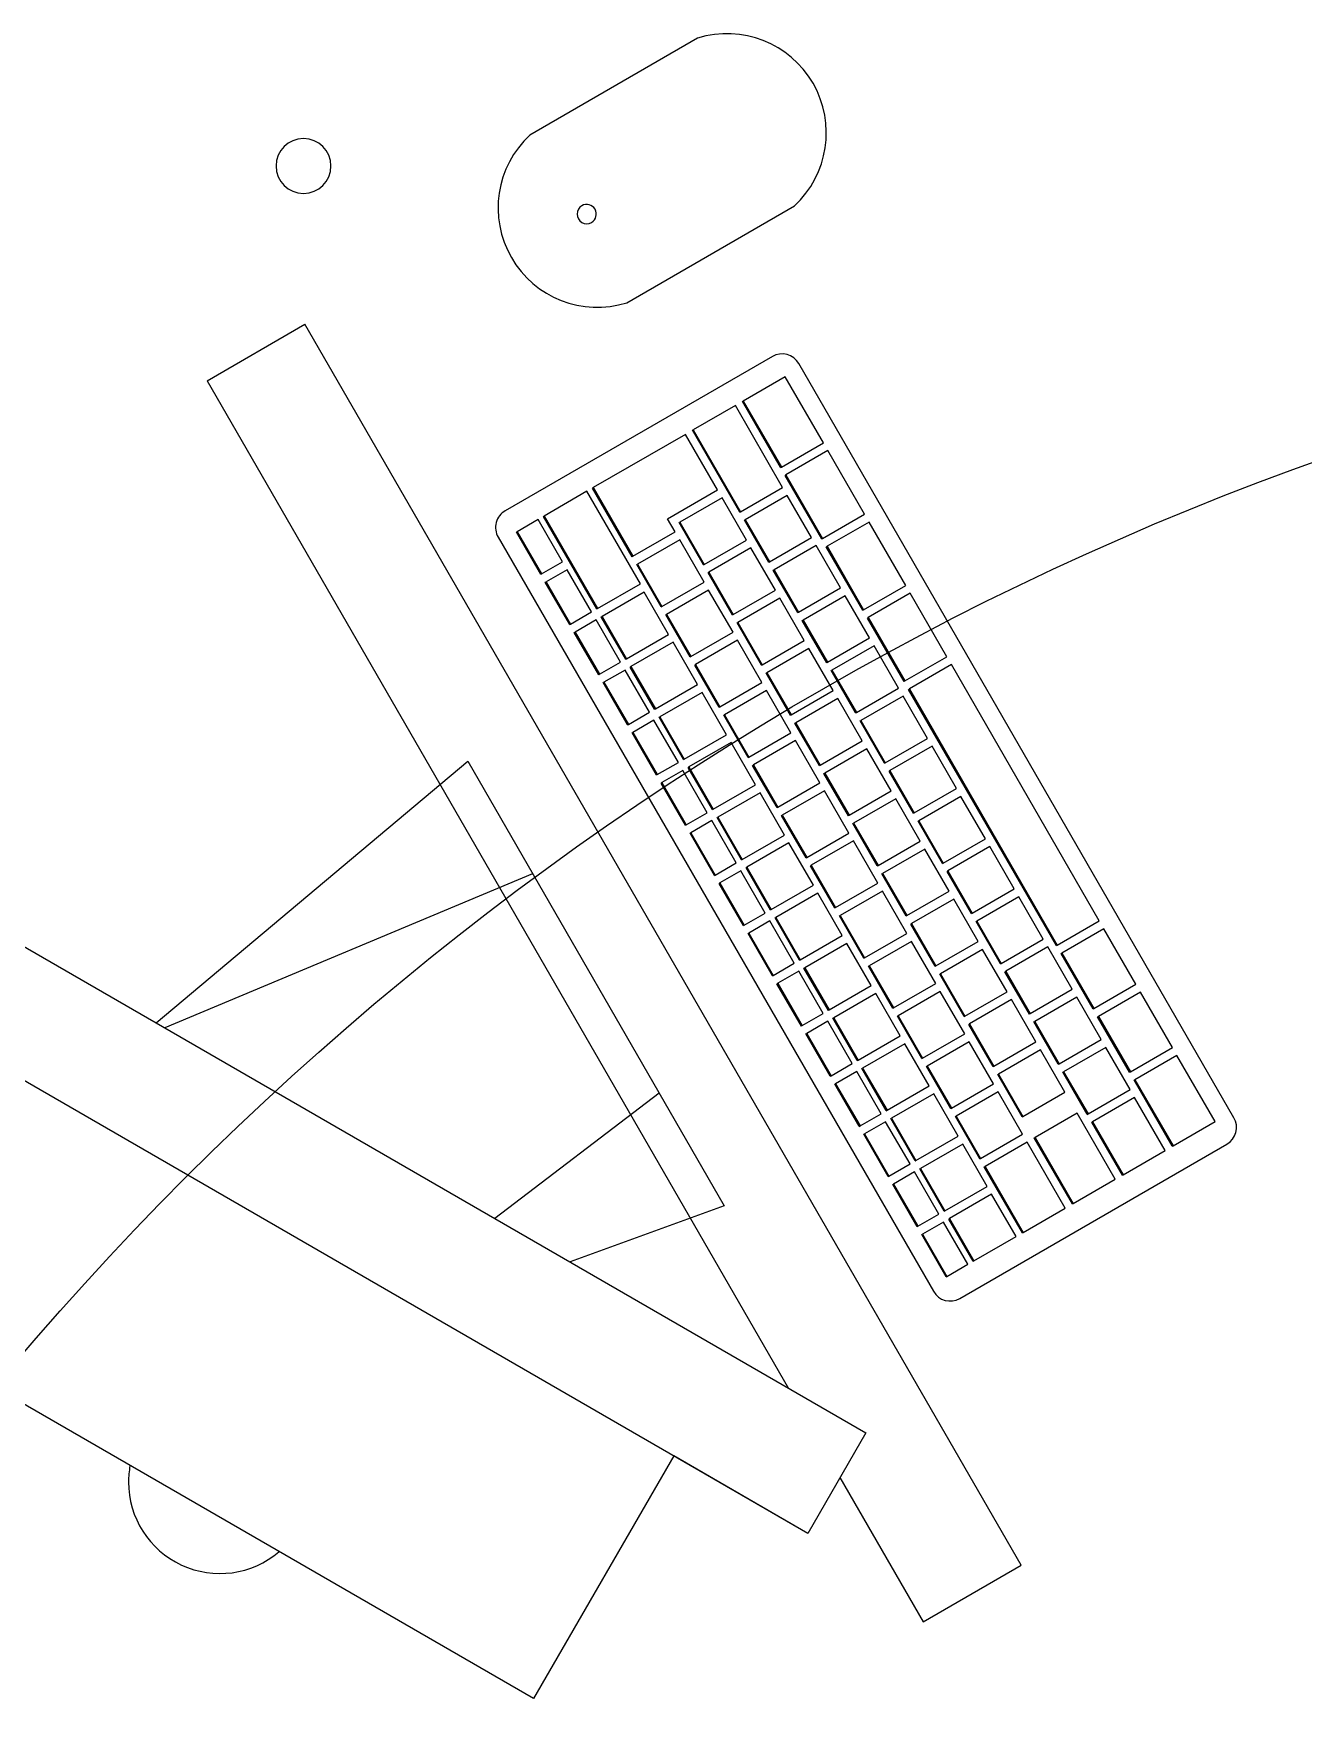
# Model space of a CAD drawing. Header units: millimetres. Extents: x 155920 to 295199, y -4084 to 97293.
# Drawn here: x 183662 to 184079, y 23901 to 24453 of the extents above; entities that cross this region are included whole.
import ezdxf

# ---------------------------------------------------------------- set-up
doc = ezdxf.new("R2010")
doc.units = ezdxf.units.MM
doc.header["$MEASUREMENT"] = 0
for name, color, linetype, lineweight in [('A-GENM', 8, 'CONTINUOUS', 9), ('E-ELEC-EQPM', 8, 'CONTINUOUS', 9), ('I-FURN', 8, 'CONTINUOUS', 9)]:
    doc.layers.add(name, color=color, linetype=linetype, lineweight=lineweight)
doc.layers.add('Social Distancing', color=7, linetype='CONTINUOUS')

msp = doc.modelspace()

# ---------------------------------------------------------------- linework, layer by layer
at = {"layer": 'A-GENM'}
for p, q in [((183880.27, 24451.52), (183825.28, 24419.77)), ((183857.03, 24364.77), (183912.02, 24396.52)), ((183904.79, 24347.16), (183817.18, 24296.58)), ((184056.23, 24097.56), (183913.46, 24344.84)), ((183909.04, 24340.52), (183895.24, 24332.55)), ((183921.54, 24318.86), (183909.04, 24340.52)), ((183895, 24332.41), (183895.24, 24332.55)), ((183907.5, 24310.76), (183895, 24332.41)), ((183895.24, 24332.55), (183907.74, 24310.89)), ((183892.67, 24331.06), (183878.85, 24323.08)), ((183908.17, 24304.22), (183892.67, 24331.06)), ((183876.28, 24321.6), (183846.06, 24304.15)), ((183886.78, 24303.41), (183876.28, 24321.6)), ((183878.61, 24322.94), (183878.85, 24323.08)), ((183894.11, 24296.1), (183878.61, 24322.94)), ((183878.85, 24323.08), (183894.35, 24296.23)), ((183907.74, 24310.89), (183921.54, 24318.86)), ((183923.04, 24316.27), (183909.24, 24308.3)), ((183935.04, 24295.48), (183923.04, 24316.27)), ((183907.5, 24310.76), (183907.74, 24310.89)), ((183909, 24308.16), (183909.24, 24308.3)), ((183921, 24287.37), (183909, 24308.16)), ((183909.24, 24308.3), (183921.24, 24287.51)), ((183843.98, 24302.95), (183829.91, 24294.83)), ((183861.48, 24272.64), (183843.98, 24302.95)), ((183845.83, 24304.02), (183846.06, 24304.15)), ((183858.83, 24281.5), (183845.83, 24304.02)), ((183846.06, 24304.15), (183859.06, 24281.64)), ((183870.39, 24293.95), (183886.78, 24303.41)), ((183888.28, 24300.81), (183874.46, 24292.83)), ((183896.28, 24286.96), (183888.28, 24300.81)), ((183894.35, 24296.23), (183908.17, 24304.22)), ((183909.67, 24301.62), (183895.85, 24293.64)), ((183917.67, 24287.76), (183909.67, 24301.62)), ((183827.96, 24293.7), (183821.05, 24289.71)), ((183835.96, 24279.84), (183827.96, 24293.7)), ((183829.67, 24294.69), (183829.91, 24294.83)), ((183847.17, 24264.38), (183829.67, 24294.69)), ((183829.91, 24294.83), (183847.41, 24264.52)), ((183872.89, 24289.62), (183870.39, 24293.95)), ((183894.11, 24296.1), (183894.35, 24296.23)), ((183895.61, 24293.5), (183895.85, 24293.64)), ((183903.61, 24279.64), (183895.61, 24293.5)), ((183895.85, 24293.64), (183903.85, 24279.78)), ((183921.24, 24287.51), (183935.04, 24295.48)), ((183814.85, 24287.91), (183957.62, 24040.63)), ((183820.81, 24289.57), (183821.05, 24289.71)), ((183828.81, 24275.71), (183820.81, 24289.57)), ((183821.05, 24289.71), (183829.05, 24275.85)), ((183859.06, 24281.64), (183872.89, 24289.62)), ((183874.22, 24292.69), (183874.46, 24292.83)), ((183882.22, 24278.84), (183874.22, 24292.69)), ((183874.46, 24292.83), (183882.46, 24278.98)), ((183936.54, 24292.88), (183922.74, 24284.91)), ((183948.54, 24272.1), (183936.54, 24292.88)), ((183874.39, 24287.02), (183860.56, 24279.04)), ((183882.39, 24273.16), (183874.39, 24287.02)), ((183882.46, 24278.98), (183896.28, 24286.96)), ((183897.78, 24284.36), (183883.96, 24276.38)), ((183905.78, 24270.5), (183897.78, 24284.36)), ((183903.85, 24279.78), (183917.67, 24287.76)), ((183919.17, 24285.16), (183905.35, 24277.18)), ((183927.17, 24271.31), (183919.17, 24285.16)), ((183921, 24287.37), (183921.24, 24287.51)), ((183922.5, 24284.78), (183922.74, 24284.91)), ((183934.5, 24263.99), (183922.5, 24284.78)), ((183922.74, 24284.91), (183934.74, 24264.13)), ((183829.05, 24275.85), (183835.96, 24279.84)), ((183837.46, 24277.25), (183830.55, 24273.26)), ((183845.46, 24263.39), (183837.46, 24277.25)), ((183858.83, 24281.5), (183859.06, 24281.64)), ((183860.33, 24278.9), (183860.56, 24279.04)), ((183868.33, 24265.04), (183860.33, 24278.9)), ((183860.56, 24279.04), (183868.56, 24265.18)), ((183882.22, 24278.84), (183882.46, 24278.98)), ((183903.61, 24279.64), (183903.85, 24279.78)), ((183905.11, 24277.04), (183905.35, 24277.18)), ((183913.11, 24263.19), (183905.11, 24277.04)), ((183905.35, 24277.18), (183913.35, 24263.33)), ((183828.81, 24275.71), (183829.05, 24275.85)), ((183830.31, 24273.12), (183830.55, 24273.26)), ((183838.31, 24259.26), (183830.31, 24273.12)), ((183830.55, 24273.26), (183838.55, 24259.4)), ((183847.41, 24264.52), (183861.48, 24272.64)), ((183868.56, 24265.18), (183882.39, 24273.16)), ((183883.72, 24276.24), (183883.96, 24276.38)), ((183891.72, 24262.38), (183883.72, 24276.24)), ((183883.96, 24276.38), (183891.96, 24262.52)), ((183913.35, 24263.33), (183927.17, 24271.31)), ((183934.74, 24264.13), (183948.54, 24272.1)), ((183862.74, 24269.9), (183848.91, 24261.92)), ((183870.74, 24256.04), (183862.74, 24269.9)), ((183883.89, 24270.57), (183870.06, 24262.58)), ((183891.89, 24256.71), (183883.89, 24270.57)), ((183891.96, 24262.52), (183905.78, 24270.5)), ((183907.28, 24267.9), (183893.46, 24259.92)), ((183915.28, 24254.05), (183907.28, 24267.9)), ((183928.67, 24268.71), (183914.85, 24260.73)), ((183936.67, 24254.85), (183928.67, 24268.71)), ((183950.04, 24269.5), (183936.24, 24261.53)), ((183962.04, 24248.72), (183950.04, 24269.5)), ((183838.55, 24259.4), (183845.46, 24263.39)), ((183846.96, 24260.79), (183840.05, 24256.8)), ((183854.96, 24246.93), (183846.96, 24260.79)), ((183847.17, 24264.38), (183847.41, 24264.52)), ((183848.67, 24261.78), (183848.91, 24261.92)), ((183856.67, 24247.92), (183848.67, 24261.78)), ((183848.91, 24261.92), (183856.91, 24248.06)), ((183868.33, 24265.04), (183868.56, 24265.18)), ((183869.83, 24262.45), (183870.06, 24262.58)), ((183877.83, 24248.59), (183869.83, 24262.45)), ((183870.06, 24262.58), (183878.06, 24248.73)), ((183891.72, 24262.38), (183891.96, 24262.52)), ((183913.11, 24263.19), (183913.35, 24263.33)), ((183914.61, 24260.59), (183914.85, 24260.73)), ((183922.61, 24246.73), (183914.61, 24260.59)), ((183914.85, 24260.73), (183922.85, 24246.87)), ((183934.5, 24263.99), (183934.74, 24264.13)), ((183936, 24261.39), (183936.24, 24261.53)), ((183948, 24240.61), (183936, 24261.39)), ((183936.24, 24261.53), (183948.24, 24240.75)), ((183838.31, 24259.26), (183838.55, 24259.4)), ((183839.81, 24256.66), (183840.05, 24256.8)), ((183847.81, 24242.81), (183839.81, 24256.66)), ((183840.05, 24256.8), (183848.05, 24242.94)), ((183856.91, 24248.06), (183870.74, 24256.04)), ((183878.06, 24248.73), (183891.89, 24256.71)), ((183893.22, 24259.79), (183893.46, 24259.92)), ((183901.22, 24245.93), (183893.22, 24259.79)), ((183893.46, 24259.92), (183901.46, 24246.07)), ((183922.85, 24246.87), (183936.67, 24254.85)), ((183872.24, 24253.45), (183858.41, 24245.47)), ((183880.24, 24239.59), (183872.24, 24253.45)), ((183893.39, 24254.11), (183879.56, 24246.13)), ((183901.39, 24240.25), (183893.39, 24254.11)), ((183901.46, 24246.07), (183915.28, 24254.05)), ((183916.78, 24251.45), (183902.96, 24243.47)), ((183924.78, 24237.59), (183916.78, 24251.45)), ((183938.17, 24252.25), (183924.35, 24244.27)), ((183946.17, 24238.4), (183938.17, 24252.25)), ((183848.05, 24242.94), (183854.96, 24246.93)), ((183856.46, 24244.34), (183849.55, 24240.35)), ((183864.46, 24230.48), (183856.46, 24244.34)), ((183856.67, 24247.92), (183856.91, 24248.06)), ((183858.17, 24245.33), (183858.41, 24245.47)), ((183866.17, 24231.47), (183858.17, 24245.33)), ((183858.41, 24245.47), (183866.41, 24231.61)), ((183877.83, 24248.59), (183878.06, 24248.73)), ((183879.33, 24245.99), (183879.56, 24246.13)), ((183887.33, 24232.14), (183879.33, 24245.99)), ((183879.56, 24246.13), (183887.56, 24232.27)), ((183901.22, 24245.93), (183901.46, 24246.07)), ((183922.61, 24246.73), (183922.85, 24246.87)), ((183924.11, 24244.14), (183924.35, 24244.27)), ((183932.11, 24230.28), (183924.11, 24244.14)), ((183924.35, 24244.27), (183932.35, 24230.42)), ((183948.24, 24240.75), (183962.04, 24248.72)), ((183963.54, 24246.12), (183949.74, 24238.15)), ((184012.04, 24162.11), (183963.54, 24246.12)), ((183847.81, 24242.81), (183848.05, 24242.94)), ((183849.31, 24240.21), (183849.55, 24240.35)), ((183857.31, 24226.35), (183849.31, 24240.21)), ((183849.55, 24240.35), (183857.55, 24226.49)), ((183866.41, 24231.61), (183880.24, 24239.59)), ((183887.56, 24232.27), (183901.39, 24240.25)), ((183902.72, 24243.33), (183902.96, 24243.47)), ((183910.72, 24229.48), (183902.72, 24243.33)), ((183902.96, 24243.47), (183910.96, 24229.61)), ((183932.35, 24230.42), (183946.17, 24238.4)), ((183948, 24240.61), (183948.24, 24240.75)), ((183949.5, 24238.01), (183949.74, 24238.15)), ((183949.74, 24238.15), (183998.24, 24154.14)), ((183881.74, 24236.99), (183867.91, 24229.01)), ((183889.74, 24223.13), (183881.74, 24236.99)), ((183902.89, 24237.66), (183889.06, 24229.68)), ((183910.89, 24223.8), (183902.89, 24237.66)), ((183910.96, 24229.61), (183924.78, 24237.59)), ((183926.28, 24235), (183912.46, 24227.02)), ((183934.28, 24221.14), (183926.28, 24235)), ((183947.67, 24235.8), (183933.85, 24227.82)), ((183955.67, 24221.94), (183947.67, 24235.8)), ((183998, 24154.01), (183949.5, 24238.01)), ((183857.55, 24226.49), (183864.46, 24230.48)), ((183865.96, 24227.88), (183859.05, 24223.89)), ((183873.96, 24214.03), (183865.96, 24227.88)), ((183866.17, 24231.47), (183866.41, 24231.61)), ((183867.67, 24228.87), (183867.91, 24229.01)), ((183875.67, 24215.02), (183867.67, 24228.87)), ((183867.91, 24229.01), (183875.91, 24215.15)), ((183887.33, 24232.14), (183887.56, 24232.27)), ((183888.83, 24229.54), (183889.06, 24229.68)), ((183896.83, 24215.68), (183888.83, 24229.54)), ((183889.06, 24229.68), (183897.06, 24215.82)), ((183910.72, 24229.48), (183910.96, 24229.61)), ((183932.11, 24230.28), (183932.35, 24230.42)), ((183933.61, 24227.68), (183933.85, 24227.82)), ((183941.61, 24213.82), (183933.61, 24227.68)), ((183933.85, 24227.82), (183941.85, 24213.96)), ((183857.31, 24226.35), (183857.55, 24226.49)), ((183858.81, 24223.75), (183859.05, 24223.89)), ((183866.81, 24209.9), (183858.81, 24223.75)), ((183859.05, 24223.89), (183867.05, 24210.04)), ((183875.91, 24215.15), (183889.74, 24223.13)), ((183897.06, 24215.82), (183910.89, 24223.8)), ((183912.22, 24226.88), (183912.46, 24227.02)), ((183920.22, 24213.02), (183912.22, 24226.88)), ((183912.46, 24227.02), (183920.46, 24213.16)), ((183941.85, 24213.96), (183955.67, 24221.94)), ((183891.24, 24220.54), (183877.41, 24212.56)), ((183899.24, 24206.68), (183891.24, 24220.54)), ((183912.39, 24221.2), (183898.56, 24213.22)), ((183920.39, 24207.35), (183912.39, 24221.2)), ((183920.46, 24213.16), (183934.28, 24221.14)), ((183935.78, 24218.54), (183921.96, 24210.56)), ((183943.78, 24204.68), (183935.78, 24218.54)), ((183957.17, 24219.34), (183943.35, 24211.36)), ((183965.17, 24205.49), (183957.17, 24219.34)), ((183867.05, 24210.04), (183873.96, 24214.03)), ((183875.46, 24211.43), (183868.55, 24207.44)), ((183883.46, 24197.57), (183875.46, 24211.43)), ((183875.67, 24215.02), (183875.91, 24215.15)), ((183877.17, 24212.42), (183877.41, 24212.56)), ((183885.17, 24198.56), (183877.17, 24212.42)), ((183877.41, 24212.56), (183885.41, 24198.7)), ((183896.83, 24215.68), (183897.06, 24215.82)), ((183898.33, 24213.08), (183898.56, 24213.22)), ((183906.33, 24199.23), (183898.33, 24213.08)), ((183898.56, 24213.22), (183906.56, 24199.36)), ((183920.22, 24213.02), (183920.46, 24213.16)), ((183921.72, 24210.42), (183921.96, 24210.56)), ((183921.96, 24210.56), (183929.96, 24196.7)), ((183941.61, 24213.82), (183941.85, 24213.96)), ((183943.11, 24211.23), (183943.35, 24211.36)), ((183951.11, 24197.37), (183943.11, 24211.23)), ((183943.35, 24211.36), (183951.35, 24197.51)), ((183866.81, 24209.9), (183867.05, 24210.04)), ((183868.31, 24207.3), (183868.55, 24207.44)), ((183876.31, 24193.44), (183868.31, 24207.3)), ((183868.55, 24207.44), (183876.55, 24193.58)), ((183885.41, 24198.7), (183899.24, 24206.68)), ((183906.56, 24199.36), (183920.39, 24207.35)), ((183929.72, 24196.57), (183921.72, 24210.42)), ((183951.35, 24197.51), (183965.17, 24205.49)), ((183900.74, 24204.08), (183886.91, 24196.1)), ((183908.74, 24190.23), (183900.74, 24204.08)), ((183921.89, 24204.75), (183908.06, 24196.77)), ((183929.89, 24190.89), (183921.89, 24204.75)), ((183929.96, 24196.7), (183943.78, 24204.68)), ((183945.28, 24202.09), (183931.46, 24194.11)), ((183953.28, 24188.23), (183945.28, 24202.09)), ((183966.67, 24202.89), (183952.85, 24194.91)), ((183974.67, 24189.03), (183966.67, 24202.89)), ((183876.55, 24193.58), (183883.46, 24197.57)), ((183884.96, 24194.97), (183878.05, 24190.98)), ((183892.96, 24181.12), (183884.96, 24194.97)), ((183885.17, 24198.56), (183885.41, 24198.7)), ((183886.67, 24195.96), (183886.91, 24196.1)), ((183894.67, 24182.11), (183886.67, 24195.96)), ((183886.91, 24196.1), (183894.91, 24182.25)), ((183906.33, 24199.23), (183906.56, 24199.36)), ((183907.83, 24196.63), (183908.06, 24196.77)), ((183915.83, 24182.77), (183907.83, 24196.63)), ((183908.06, 24196.77), (183916.06, 24182.91)), ((183929.72, 24196.57), (183929.96, 24196.7)), ((183931.22, 24193.97), (183931.46, 24194.11)), ((183939.22, 24180.11), (183931.22, 24193.97)), ((183931.46, 24194.11), (183939.46, 24180.25)), ((183951.11, 24197.37), (183951.35, 24197.51)), ((183952.61, 24194.77), (183952.85, 24194.91)), ((183960.61, 24180.92), (183952.61, 24194.77)), ((183952.85, 24194.91), (183960.85, 24181.05)), ((183876.31, 24193.44), (183876.55, 24193.58)), ((183877.81, 24190.84), (183878.05, 24190.98)), ((183885.81, 24176.99), (183877.81, 24190.84)), ((183878.05, 24190.98), (183886.05, 24177.13)), ((183894.91, 24182.25), (183908.74, 24190.23)), ((183916.06, 24182.91), (183929.89, 24190.89)), ((183960.85, 24181.05), (183974.67, 24189.03)), ((183910.24, 24187.63), (183896.41, 24179.65)), ((183918.24, 24173.77), (183910.24, 24187.63)), ((183915.83, 24182.77), (183916.06, 24182.91)), ((183931.39, 24188.29), (183917.56, 24180.31)), ((183939.39, 24174.44), (183931.39, 24188.29)), ((183939.46, 24180.25), (183953.28, 24188.23)), ((183954.78, 24185.63), (183940.96, 24177.65)), ((183962.78, 24171.78), (183954.78, 24185.63)), ((183976.17, 24186.44), (183962.35, 24178.46)), ((183984.17, 24172.58), (183976.17, 24186.44)), ((183886.05, 24177.13), (183892.96, 24181.12)), ((183894.46, 24178.52), (183887.55, 24174.53)), ((183902.46, 24164.66), (183894.46, 24178.52)), ((183894.67, 24182.11), (183894.91, 24182.25)), ((183896.17, 24179.51), (183896.41, 24179.65)), ((183904.17, 24165.65), (183896.17, 24179.51)), ((183896.41, 24179.65), (183904.41, 24165.79)), ((183917.33, 24180.17), (183917.56, 24180.31)), ((183925.33, 24166.32), (183917.33, 24180.17)), ((183917.56, 24180.31), (183925.56, 24166.46)), ((183939.22, 24180.11), (183939.46, 24180.25)), ((183940.72, 24177.51), (183940.96, 24177.65)), ((183948.72, 24163.66), (183940.72, 24177.51)), ((183940.96, 24177.65), (183948.96, 24163.8)), ((183960.61, 24180.92), (183960.85, 24181.05)), ((183962.11, 24178.32), (183962.35, 24178.46)), ((183970.11, 24164.46), (183962.11, 24178.32)), ((183962.35, 24178.46), (183970.35, 24164.6)), ((183885.81, 24176.99), (183886.05, 24177.13)), ((183887.31, 24174.39), (183887.55, 24174.53)), ((183895.31, 24160.53), (183887.31, 24174.39)), ((183887.55, 24174.53), (183895.55, 24160.67)), ((183904.41, 24165.79), (183918.24, 24173.77)), ((183925.56, 24166.46), (183939.39, 24174.44)), ((183970.35, 24164.6), (183984.17, 24172.58)), ((183919.74, 24171.17), (183905.91, 24163.19)), ((183927.74, 24157.32), (183919.74, 24171.17)), ((183925.33, 24166.32), (183925.56, 24166.46)), ((183940.89, 24171.84), (183927.06, 24163.86)), ((183948.89, 24157.98), (183940.89, 24171.84)), ((183948.96, 24163.8), (183962.78, 24171.78)), ((183964.28, 24169.18), (183950.46, 24161.2)), ((183972.28, 24155.32), (183964.28, 24169.18)), ((183985.67, 24169.98), (183971.85, 24162)), ((183993.67, 24156.13), (183985.67, 24169.98)), ((183895.55, 24160.67), (183902.46, 24164.66)), ((183903.96, 24162.06), (183897.05, 24158.07)), ((183911.96, 24148.21), (183903.96, 24162.06)), ((183904.17, 24165.65), (183904.41, 24165.79)), ((183905.67, 24163.05), (183905.91, 24163.19)), ((183913.67, 24149.2), (183905.67, 24163.05)), ((183905.91, 24163.19), (183913.91, 24149.34)), ((183926.83, 24163.72), (183927.06, 24163.86)), ((183934.83, 24149.86), (183926.83, 24163.72)), ((183927.06, 24163.86), (183935.06, 24150)), ((183948.72, 24163.66), (183948.96, 24163.8)), ((183950.22, 24161.06), (183950.46, 24161.2)), ((183958.22, 24147.2), (183950.22, 24161.06)), ((183950.46, 24161.2), (183958.46, 24147.34)), ((183970.11, 24164.46), (183970.35, 24164.6)), ((183971.61, 24161.86), (183971.85, 24162)), ((183979.61, 24148.01), (183971.61, 24161.86)), ((183971.85, 24162), (183979.85, 24148.14)), ((183998.24, 24154.14), (184012.04, 24162.11)), ((183895.31, 24160.53), (183895.55, 24160.67)), ((183896.81, 24157.94), (183897.05, 24158.07)), ((183904.81, 24144.08), (183896.81, 24157.94)), ((183897.05, 24158.07), (183905.05, 24144.22)), ((183913.91, 24149.34), (183927.74, 24157.32)), ((183935.06, 24150), (183948.89, 24157.98)), ((183950.39, 24155.38), (183936.56, 24147.4)), ((183958.39, 24141.53), (183950.39, 24155.38)), ((183958.46, 24147.34), (183972.28, 24155.32)), ((183979.85, 24148.14), (183993.67, 24156.13)), ((184013.54, 24159.52), (183999.74, 24151.55)), ((184024.04, 24141.33), (184013.54, 24159.52)), ((183929.24, 24154.72), (183915.41, 24146.74)), ((183937.24, 24140.86), (183929.24, 24154.72)), ((183934.83, 24149.86), (183935.06, 24150)), ((183973.78, 24152.72), (183959.96, 24144.74)), ((183981.78, 24138.87), (183973.78, 24152.72)), ((183995.17, 24153.53), (183981.35, 24145.55)), ((184003.17, 24139.67), (183995.17, 24153.53)), ((183998, 24154.01), (183998.24, 24154.14)), ((183999.5, 24151.41), (183999.74, 24151.55)), ((184010, 24133.22), (183999.5, 24151.41)), ((183999.74, 24151.55), (184010.24, 24133.36)), ((183905.05, 24144.22), (183911.96, 24148.21)), ((183913.46, 24145.61), (183906.55, 24141.62)), ((183921.46, 24131.75), (183913.46, 24145.61)), ((183913.67, 24149.2), (183913.91, 24149.34)), ((183915.17, 24146.6), (183915.41, 24146.74)), ((183923.17, 24132.74), (183915.17, 24146.6)), ((183915.41, 24146.74), (183923.41, 24132.88)), ((183936.33, 24147.27), (183936.56, 24147.4)), ((183944.33, 24133.41), (183936.33, 24147.27)), ((183936.56, 24147.4), (183944.56, 24133.55)), ((183958.22, 24147.2), (183958.46, 24147.34)), ((183959.72, 24144.6), (183959.96, 24144.74)), ((183967.72, 24130.75), (183959.72, 24144.6)), ((183959.96, 24144.74), (183967.96, 24130.89)), ((183979.61, 24148.01), (183979.85, 24148.14)), ((183981.11, 24145.41), (183981.35, 24145.55)), ((183989.11, 24131.55), (183981.11, 24145.41)), ((183981.35, 24145.55), (183989.35, 24131.69)), ((183904.81, 24144.08), (183905.05, 24144.22)), ((183906.31, 24141.48), (183906.55, 24141.62)), ((183914.31, 24127.62), (183906.31, 24141.48)), ((183906.55, 24141.62), (183914.55, 24127.76)), ((183923.41, 24132.88), (183937.24, 24140.86)), ((183944.56, 24133.55), (183958.39, 24141.53)), ((183959.89, 24138.93), (183946.06, 24130.95)), ((183967.89, 24125.07), (183959.89, 24138.93)), ((183967.96, 24130.89), (183981.78, 24138.87)), ((183989.35, 24131.69), (184003.17, 24139.67)), ((184010.24, 24133.36), (184024.04, 24141.33)), ((184025.54, 24138.73), (184011.74, 24130.76)), ((184036.04, 24120.54), (184025.54, 24138.73)), ((183938.74, 24138.26), (183924.91, 24130.28)), ((183946.74, 24124.41), (183938.74, 24138.26)), ((183944.33, 24133.41), (183944.56, 24133.55)), ((183983.28, 24136.27), (183969.46, 24128.29)), ((183991.28, 24122.41), (183983.28, 24136.27)), ((184004.67, 24137.07), (183990.85, 24129.09)), ((184012.67, 24123.22), (184004.67, 24137.07)), ((184010, 24133.22), (184010.24, 24133.36)), ((183914.31, 24127.62), (183914.55, 24127.76)), ((183914.55, 24127.76), (183921.46, 24131.75)), ((183922.96, 24129.16), (183916.05, 24125.16)), ((183930.96, 24115.3), (183922.96, 24129.16)), ((183923.17, 24132.74), (183923.41, 24132.88)), ((183924.67, 24130.15), (183924.91, 24130.28)), ((183932.67, 24116.29), (183924.67, 24130.15)), ((183924.91, 24130.28), (183932.91, 24116.43)), ((183945.83, 24130.81), (183946.06, 24130.95)), ((183953.83, 24116.95), (183945.83, 24130.81)), ((183946.06, 24130.95), (183954.06, 24117.09)), ((183967.72, 24130.75), (183967.96, 24130.89)), ((183969.22, 24128.15), (183969.46, 24128.29)), ((183977.22, 24114.29), (183969.22, 24128.15)), ((183969.46, 24128.29), (183977.46, 24114.43)), ((183989.11, 24131.55), (183989.35, 24131.69)), ((183990.61, 24128.95), (183990.85, 24129.09)), ((183998.61, 24115.1), (183990.61, 24128.95)), ((183990.85, 24129.09), (183998.85, 24115.24)), ((184011.5, 24130.62), (184011.74, 24130.76)), ((184022, 24112.44), (184011.5, 24130.62)), ((184011.74, 24130.76), (184022.24, 24112.58)), ((183915.81, 24125.03), (183916.05, 24125.16)), ((183923.81, 24111.17), (183915.81, 24125.03)), ((183916.05, 24125.16), (183924.05, 24111.31)), ((183932.91, 24116.43), (183946.74, 24124.41)), ((183954.06, 24117.09), (183967.89, 24125.07)), ((183969.39, 24122.47), (183955.56, 24114.49)), ((183977.39, 24108.62), (183969.39, 24122.47)), ((183977.46, 24114.43), (183991.28, 24122.41)), ((183998.85, 24115.24), (184012.67, 24123.22)), ((183948.24, 24121.81), (183934.41, 24113.83)), ((183956.24, 24107.95), (183948.24, 24121.81)), ((183953.83, 24116.95), (183954.06, 24117.09)), ((183992.78, 24119.81), (183978.96, 24111.83)), ((184000.78, 24105.96), (183992.78, 24119.81)), ((184014.17, 24120.62), (184000.35, 24112.64)), ((184022.17, 24106.76), (184014.17, 24120.62)), ((184022.24, 24112.58), (184036.04, 24120.54)), ((184037.54, 24117.95), (184023.74, 24109.98)), ((184050.04, 24096.3), (184037.54, 24117.95)), ((183923.81, 24111.17), (183924.05, 24111.31)), ((183924.05, 24111.31), (183930.96, 24115.3)), ((183932.46, 24112.7), (183925.55, 24108.71)), ((183940.46, 24098.84), (183932.46, 24112.7)), ((183932.67, 24116.29), (183932.91, 24116.43)), ((183934.17, 24113.69), (183934.41, 24113.83)), ((183942.17, 24099.83), (183934.17, 24113.69)), ((183934.41, 24113.83), (183942.41, 24099.97)), ((183955.33, 24114.36), (183955.56, 24114.49)), ((183963.33, 24100.5), (183955.33, 24114.36)), ((183955.56, 24114.49), (183963.56, 24100.64)), ((183977.22, 24114.29), (183977.46, 24114.43)), ((183978.72, 24111.7), (183978.96, 24111.83)), ((183986.72, 24097.84), (183978.72, 24111.7)), ((183978.96, 24111.83), (183986.96, 24097.98)), ((183998.61, 24115.1), (183998.85, 24115.24)), ((184000.11, 24112.5), (184000.35, 24112.64)), ((184008.11, 24098.64), (184000.11, 24112.5)), ((184000.35, 24112.64), (184008.35, 24098.78)), ((184022, 24112.44), (184022.24, 24112.58)), ((183925.31, 24108.57), (183925.55, 24108.71)), ((183933.31, 24094.72), (183925.31, 24108.57)), ((183925.55, 24108.71), (183933.55, 24094.85)), ((183942.41, 24099.97), (183956.24, 24107.95)), ((183963.56, 24100.64), (183977.39, 24108.62)), ((183978.89, 24106.02), (183965.06, 24098.04)), ((183986.89, 24092.16), (183978.89, 24106.02)), ((183986.96, 24097.98), (184000.78, 24105.96)), ((184008.35, 24098.78), (184022.17, 24106.76)), ((184023.5, 24109.84), (184023.74, 24109.98)), ((184036, 24088.19), (184023.5, 24109.84)), ((184023.74, 24109.98), (184036.24, 24088.33)), ((183957.74, 24105.36), (183943.91, 24097.37)), ((183965.74, 24091.5), (183957.74, 24105.36)), ((183963.33, 24100.5), (183963.56, 24100.64)), ((184023.65, 24104.15), (184009.85, 24096.18)), ((184033.65, 24086.83), (184023.65, 24104.15)), ((183933.31, 24094.72), (183933.55, 24094.85)), ((183933.55, 24094.85), (183940.46, 24098.84)), ((183941.96, 24096.25), (183935.05, 24092.26)), ((183949.96, 24082.39), (183941.96, 24096.25)), ((183942.17, 24099.83), (183942.41, 24099.97)), ((183943.67, 24097.24), (183943.91, 24097.37)), ((183951.67, 24083.38), (183943.67, 24097.24)), ((183943.91, 24097.37), (183951.91, 24083.52)), ((183964.83, 24097.9), (183965.06, 24098.04)), ((183972.83, 24084.05), (183964.83, 24097.9)), ((183965.06, 24098.04), (183973.06, 24084.18)), ((183986.72, 24097.84), (183986.96, 24097.98)), ((184004.76, 24099.02), (183990.96, 24091.05)), ((184017.26, 24077.37), (184004.76, 24099.02)), ((184008.11, 24098.64), (184008.35, 24098.78)), ((184009.61, 24096.04), (184009.85, 24096.18)), ((184019.61, 24078.72), (184009.61, 24096.04)), ((184009.85, 24096.18), (184019.85, 24078.86)), ((184036.24, 24088.33), (184050.04, 24096.3)), ((183934.81, 24092.12), (183935.05, 24092.26)), ((183942.81, 24078.26), (183934.81, 24092.12)), ((183935.05, 24092.26), (183943.05, 24078.4)), ((183951.91, 24083.52), (183965.74, 24091.5)), ((183973.06, 24084.18), (183986.89, 24092.16)), ((183988.37, 24089.56), (183974.56, 24081.59)), ((184000.87, 24067.9), (183988.37, 24089.56)), ((183990.72, 24090.91), (183990.96, 24091.05)), ((184003.22, 24069.26), (183990.72, 24090.91)), ((183990.96, 24091.05), (184003.46, 24069.4)), ((183967.24, 24088.9), (183953.41, 24080.92)), ((183966.3, 24038.3), (184053.91, 24088.88)), ((183975.24, 24075.04), (183967.24, 24088.9)), ((183972.83, 24084.05), (183973.06, 24084.18)), ((184019.85, 24078.86), (184033.65, 24086.83)), ((184036, 24088.19), (184036.24, 24088.33)), ((183942.81, 24078.26), (183943.05, 24078.4)), ((183943.05, 24078.4), (183949.96, 24082.39)), ((183951.46, 24079.79), (183944.55, 24075.8)), ((183959.46, 24065.94), (183951.46, 24079.79)), ((183951.67, 24083.38), (183951.78, 24083.44)), ((183953.17, 24080.78), (183953.41, 24080.92)), ((183961.17, 24066.93), (183953.17, 24080.78)), ((183953.41, 24080.92), (183961.41, 24067.06)), ((183974.33, 24081.45), (183974.56, 24081.59)), ((183986.83, 24059.8), (183974.33, 24081.45)), ((183974.56, 24081.59), (183987.06, 24059.93)), ((184019.61, 24078.72), (184019.85, 24078.86)), ((183944.31, 24075.66), (183944.55, 24075.8)), ((183952.31, 24061.81), (183944.31, 24075.66)), ((183944.55, 24075.8), (183952.55, 24061.94)), ((183961.41, 24067.06), (183975.24, 24075.04)), ((183976.74, 24072.45), (183962.91, 24064.47)), ((183984.74, 24058.59), (183976.74, 24072.45)), ((184003.46, 24069.4), (184017.26, 24077.37)), ((183961.17, 24066.93), (183961.41, 24067.06)), ((183987.06, 24059.93), (184000.87, 24067.9)), ((184003.22, 24069.26), (184003.46, 24069.4)), ((183952.31, 24061.81), (183952.55, 24061.94)), ((183952.55, 24061.94), (183959.46, 24065.94)), ((183960.96, 24063.34), (183954.05, 24059.35)), ((183968.96, 24049.48), (183960.96, 24063.34)), ((183962.67, 24064.33), (183962.91, 24064.47)), ((183970.67, 24050.47), (183962.67, 24064.33)), ((183962.91, 24064.47), (183970.91, 24050.61)), ((183953.81, 24059.21), (183954.05, 24059.35)), ((183961.81, 24045.35), (183953.81, 24059.21)), ((183954.05, 24059.35), (183962.05, 24045.49)), ((183970.91, 24050.61), (183984.74, 24058.59)), ((183986.83, 24059.8), (183987.06, 24059.93)), ((183970.67, 24050.47), (183970.91, 24050.61)), ((183961.81, 24045.35), (183962.05, 24045.49)), ((183962.05, 24045.49), (183968.96, 24049.48))]:
    msp.add_line(p, q, dxfattribs=at)
for centre, radius, start, end in [((183889.96, 24420.45), 32.54, 312.6804, 107.3196), ((183847.34, 24395.84), 32.54, 132.6804, 287.3196), ((183843.88, 24393.85), 3.16, 120, 300), ((183843.88, 24393.85), 3.16, 300, 120), ((183907.96, 24341.66), 6.35, 30, 120), ((183820.35, 24291.08), 6.35, 120, 210), ((184050.73, 24094.38), 6.35, 300, 30), ((183963.12, 24043.8), 6.35, 210, 300)]:
    msp.add_arc(centre, radius, start, end, dxfattribs=at)
at = {"layer": 'E-ELEC-EQPM'}
for p, q in [((183242.64, 24394.24), (183935.46, 23994.24)), ((183242.64, 24394.24), (183935.46, 23994.24)), ((183916.41, 23961.24), (183223.59, 24361.24)), ((183826.47, 23907.06), (183221.63, 24256.26)), ((183826.47, 23907.06), (183221.63, 24256.26)), ((183935.46, 23994.24), (183916.41, 23961.24)), ((183935.46, 23994.24), (183916.41, 23961.24)), ((183872.42, 23986.64), (183826.47, 23907.06)), ((183872.42, 23986.64), (183826.47, 23907.06)), ((183916.41, 23961.24), (183872.42, 23986.64))]:
    msp.add_line(p, q, dxfattribs=at)
at = {"layer": 'I-FURN'}
for p, q in [((183719.33, 24339.2), (183751.44, 24357.74)), ((183986.39, 23950.79), (183751.44, 24357.74)), ((183719.33, 24339.2), (183910, 24008.94)), ((183702.65, 24128.65), (183804.84, 24214.45)), ((183804.84, 24214.45), (183889, 24068.68)), ((183826.14, 24177.57), (183705.43, 24127.04)), ((183867.7, 24105.57), (183813.77, 24064.5)), ((183889, 24068.68), (183838.41, 24050.27)), ((183926.97, 23979.54), (183954.28, 23932.25)), ((183954.28, 23932.25), (183986.39, 23950.79))]:
    msp.add_line(p, q, dxfattribs=at)
for centre, radius, start, end in [((183750.98, 24409.61), 9, 0, 180), ((183750.98, 24409.61), 9, 180, 0), ((183723.57, 23978.1), 30, 169.793, 180), ((183723.57, 23978.1), 30, 180, 310.207)]:
    msp.add_arc(centre, radius, start, end, dxfattribs=at)
at = {"layer": 'Social Distancing'}
msp.add_circle((184419.4, 23370.81), 1000, dxfattribs=at)

doc.saveas('drawing.dxf')
